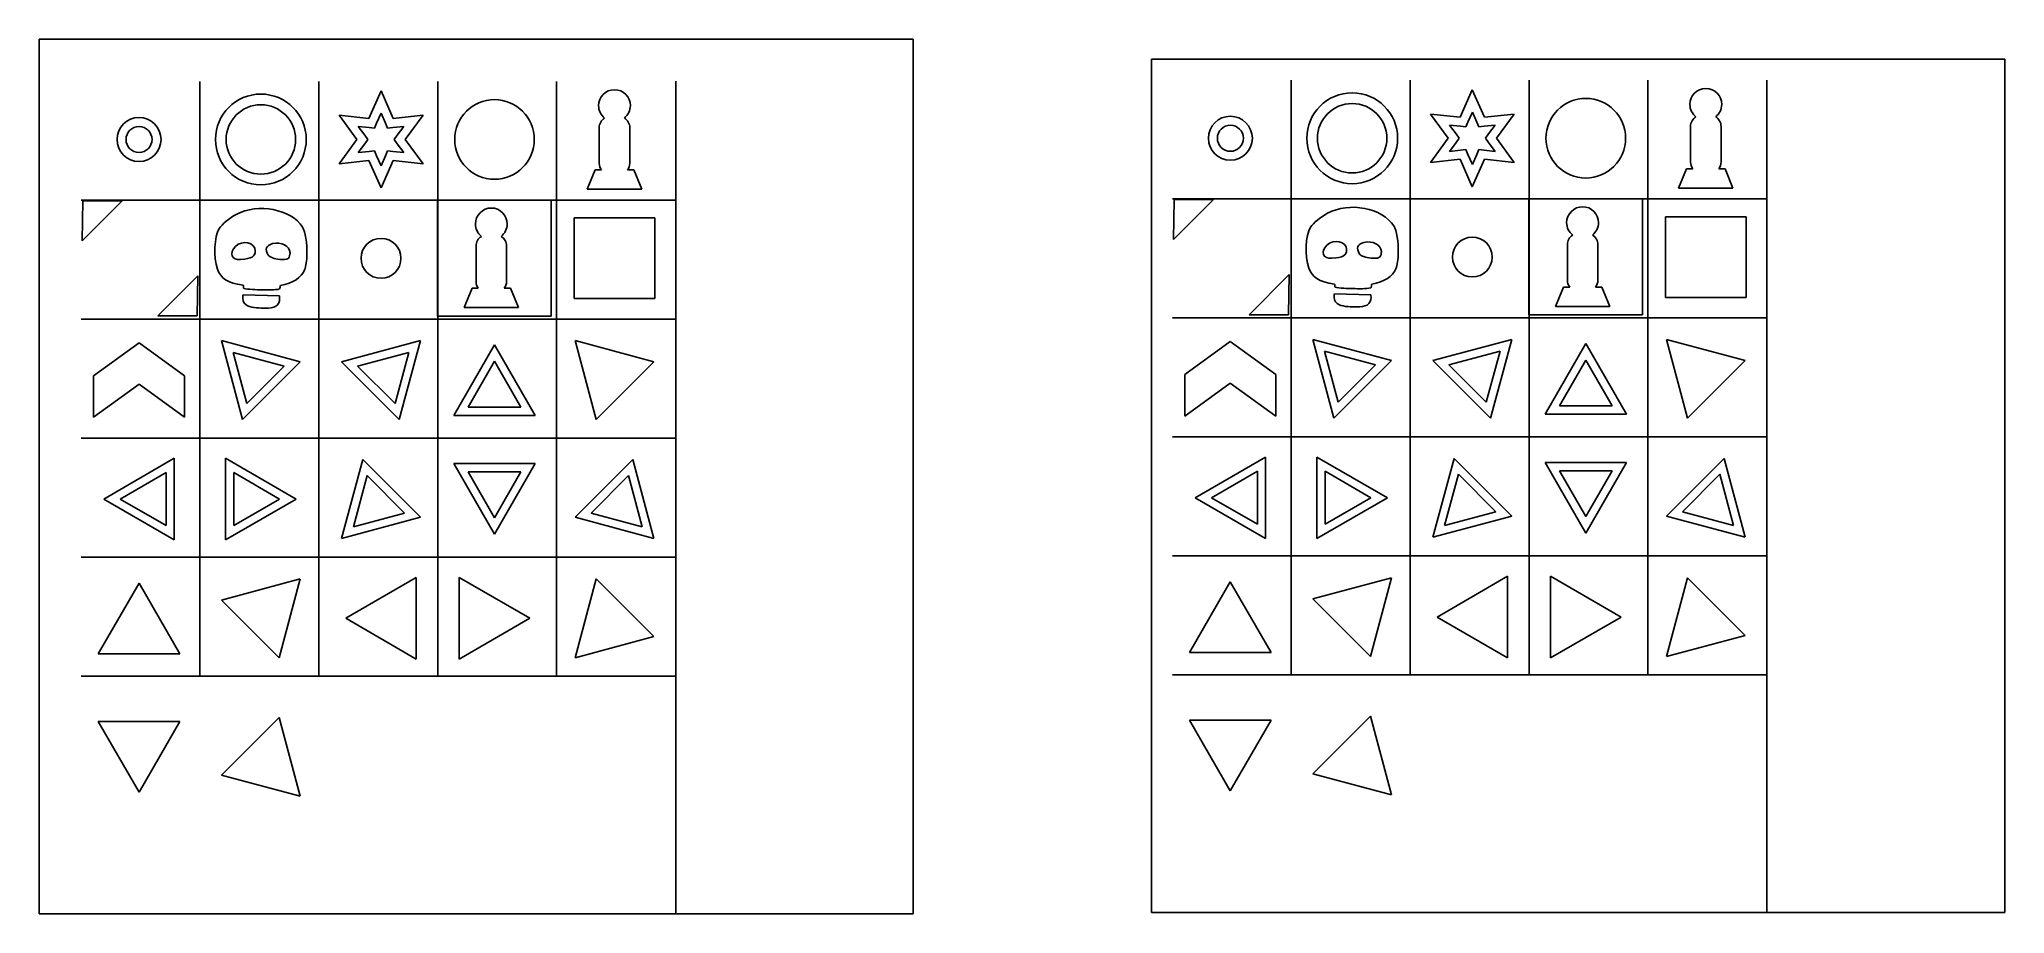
# Model space of a CAD drawing. Extents: x 0.1 to 46.9, y 0.1 to 20.9.
import ezdxf

# ---------------------------------------------------------------- set-up
doc = ezdxf.new("R2010")
doc.units = 0
doc.layers.get('0').update_dxf_attribs({"linetype": 'CONTINUOUS'})

msp = doc.modelspace()

# ---------------------------------------------------------------- linework, layer by layer
at = {"color": 4}
for p, q in [((0.10335, 20.8966), (20.8966, 20.8966)), ((0.10335, 0.10335), (0.10335, 20.8966)), ((20.8966, 20.8966), (20.8966, 0.10335)), ((26.5672, 20.4281), (46.8658, 20.4281)), ((26.5672, 0.12954), (26.5672, 20.4281)), ((46.8658, 20.4281), (46.8658, 0.12954)), ((20.8966, 0.10335), (0.10335, 0.10335)), ((46.8658, 0.12954), (26.5672, 0.12954))]:
    msp.add_line(p, q, dxfattribs=at)
at = {"color": 3}
for p, q in [((3.92465, 5.75744), (3.92465, 19.8961)), ((6.75513, 5.75744), (6.75513, 19.8961)), ((9.58289, 5.75744), (9.58289, 19.8961)), ((12.412, 5.75744), (12.412, 19.8961)), ((15.2452, 19.9003), (15.2452, 0.12402)), ((29.891, 5.78637), (29.891, 19.9251)), ((32.7201, 5.78637), (32.7201, 19.9251)), ((35.5494, 5.78637), (35.5494, 19.9251)), ((38.3783, 5.78637), (38.3783, 19.9251)), ((41.2101, 19.9292), (41.2101, 0.15296)), ((1.09968, 17.0711), (15.2383, 17.0711)), ((27.0661, 17.1001), (41.2048, 17.1001)), ((1.09968, 14.242), (15.2383, 14.242)), ((27.0661, 14.271), (41.2048, 14.271)), ((1.09968, 11.4129), (15.2383, 11.4129)), ((27.0661, 11.4419), (41.2048, 11.4419)), ((1.09968, 8.58379), (15.2383, 8.58379)), ((27.0661, 8.61275), (41.2048, 8.61275)), ((15.2452, 5.75469), (1.09968, 5.75469)), ((41.2101, 5.78362), (27.0661, 5.78362))]:
    msp.add_line(p, q, dxfattribs=at)
at = {"color": 0}
for p, q in [((8.23376, 19.6687), (7.94575, 19.0142)), ((8.52181, 19.0142), (8.23376, 19.6687)), ((34.1988, 19.6977), (33.9108, 19.0445)), ((34.4882, 19.0445), (34.1988, 19.6977)), ((5.37436, 19.5943), (5.37436, 19.5943)), ((5.37436, 19.3408), (5.37436, 19.3408)), ((31.3407, 19.6246), (31.3407, 19.6246)), ((31.3407, 19.3697), (31.3407, 19.3697)), ((2.47633, 19.0376), (2.47633, 19.0376)), ((2.47633, 18.824), (2.47633, 18.824)), ((7.94575, 19.0142), (7.2347, 19.0913)), ((7.2347, 19.0913), (7.65637, 18.5153)), ((7.84655, 18.6173), (7.69359, 18.8268)), ((7.69359, 18.8268), (7.95267, 18.7992)), ((7.95267, 18.7992), (8.07805, 18.7854)), ((8.07805, 18.7854), (8.12906, 18.9012)), ((8.12906, 18.9012), (8.23376, 19.1382)), ((8.23376, 19.1382), (8.3385, 18.9012)), ((8.3385, 18.9012), (8.38951, 18.7854)), ((8.38951, 18.7854), (8.51489, 18.7992)), ((8.51489, 18.7992), (8.77397, 18.8268)), ((9.23286, 19.0913), (8.52181, 19.0142)), ((8.77397, 18.8268), (8.61963, 18.6173)), ((8.80981, 18.5153), (9.23286, 19.0913)), ((13.4249, 18.795), (13.4249, 17.9517)), ((14.1525, 17.9517), (14.1525, 18.795)), ((28.4427, 19.0679), (28.4427, 19.0679)), ((28.4427, 18.8529), (28.4427, 18.8529)), ((33.9108, 19.0445), (33.2011, 19.1203)), ((33.2011, 19.1203), (33.6228, 18.5443)), ((33.8129, 18.6462), (33.66, 18.8557)), ((33.66, 18.8557), (33.9176, 18.8281)), ((33.9176, 18.8281), (34.0431, 18.8143)), ((34.0431, 18.8143), (34.094, 18.9301)), ((34.094, 18.9301), (34.2001, 19.1671)), ((34.2001, 19.1671), (34.3049, 18.9301)), ((34.3049, 18.9301), (34.3559, 18.8143)), ((34.3559, 18.8143), (34.4813, 18.8281)), ((34.4813, 18.8281), (34.739, 18.8557)), ((35.1978, 19.1203), (34.4882, 19.0445)), ((34.739, 18.8557), (34.586, 18.6462)), ((34.7762, 18.5443), (35.1978, 19.1203)), ((39.3912, 18.824), (39.3912, 17.9807)), ((40.1175, 17.9807), (40.1175, 18.824)), ((7.65637, 18.5153), (7.2347, 17.9379)), ((7.69359, 18.2039), (7.84655, 18.4133)), ((7.92095, 18.5153), (7.84655, 18.6173)), ((7.84655, 18.4133), (7.92095, 18.5153)), ((8.07805, 18.2452), (7.95267, 18.2314)), ((8.12906, 18.1295), (8.07805, 18.2452)), ((8.38951, 18.2452), (8.3385, 18.1295)), ((8.51489, 18.2314), (8.38951, 18.2452)), ((8.61963, 18.6173), (8.54523, 18.5153)), ((8.54523, 18.5153), (8.61963, 18.4133)), ((8.61963, 18.4133), (8.77397, 18.2039)), ((9.23286, 17.9379), (8.80981, 18.5153)), ((33.6228, 18.5443), (33.2011, 17.9669)), ((33.66, 18.2328), (33.8129, 18.4423)), ((33.9176, 18.2604), (33.66, 18.2328)), ((33.8873, 18.5443), (33.8129, 18.6462)), ((33.8129, 18.4423), (33.8873, 18.5443)), ((34.0431, 18.2742), (33.9176, 18.2604)), ((34.094, 18.1584), (34.0431, 18.2742)), ((34.3559, 18.2742), (34.3049, 18.1584)), ((34.4813, 18.2604), (34.3559, 18.2742)), ((34.739, 18.2328), (34.4813, 18.2604)), ((34.586, 18.6462), (34.5116, 18.5443)), ((34.5116, 18.5443), (34.586, 18.4423)), ((34.586, 18.4423), (34.739, 18.2328)), ((35.1978, 17.9669), (34.7762, 18.5443)), ((7.2347, 17.9379), (7.94575, 18.0151)), ((7.95267, 18.2314), (7.69359, 18.2039)), ((7.94575, 18.0151), (8.23376, 17.3619)), ((8.23376, 17.8911), (8.12906, 18.1295)), ((8.3385, 18.1295), (8.23376, 17.8911)), ((8.23376, 17.3619), (8.52181, 18.0151)), ((8.77397, 18.2039), (8.51489, 18.2314)), ((8.52181, 18.0151), (9.23286, 17.9379)), ((13.3312, 17.7891), (13.141, 17.3316)), ((13.48, 17.7891), (13.3312, 17.7891)), ((14.2462, 17.7891), (14.0973, 17.7891)), ((14.4363, 17.3316), (14.2462, 17.7891)), ((33.2011, 17.9669), (33.9108, 18.044)), ((33.9108, 18.044), (34.1988, 17.3909)), ((34.2001, 17.92), (34.094, 18.1584)), ((34.1988, 17.3909), (34.4882, 18.044)), ((34.3049, 18.1584), (34.2001, 17.92)), ((34.4882, 18.044), (35.1978, 17.9669)), ((39.2963, 17.818), (39.1072, 17.3605)), ((39.4462, 17.818), (39.2963, 17.818)), ((40.2124, 17.818), (40.0625, 17.818)), ((40.4012, 17.3605), (40.2124, 17.818)), ((13.141, 17.3316), (14.4363, 17.3316)), ((39.1072, 17.3605), (40.4012, 17.3605)), ((1.12034, 16.1037), (2.07532, 17.0587)), ((1.14102, 17.0587), (1.12034, 16.1037)), ((2.07532, 17.0587), (1.14102, 17.0587)), ((12.2783, 17.0753), (9.57873, 17.0753)), ((9.57873, 17.0753), (9.57873, 14.3123)), ((12.2783, 14.3123), (12.2783, 17.0753)), ((27.0867, 16.1327), (28.0417, 17.0877)), ((27.1074, 17.0877), (27.0867, 16.1327)), ((28.0417, 17.0877), (27.1074, 17.0877)), ((38.2446, 17.1042), (35.5438, 17.1042)), ((35.5438, 17.1042), (35.5438, 14.3412)), ((38.2446, 14.3412), (38.2446, 17.1042)), ((12.8295, 16.6481), (14.7478, 16.6481)), ((12.8295, 14.7298), (12.8295, 16.6481)), ((14.7478, 16.6481), (14.7478, 14.7298)), ((38.7946, 16.6784), (40.7141, 16.6784)), ((38.7946, 14.7588), (38.7946, 16.6784)), ((40.7141, 16.6784), (40.7141, 14.7588)), ((10.4938, 15.1378), (10.4938, 15.9811)), ((11.22, 15.9811), (11.22, 15.1378)), ((36.4603, 15.1667), (36.4603, 16.01)), ((37.1863, 16.01), (37.1863, 15.1667)), ((5.24207, 15.8626), (5.24207, 15.8626)), ((6.07025, 15.8185), (6.07025, 15.8185)), ((6.46987, 15.7896), (6.46987, 15.7896)), ((31.2084, 15.8915), (31.2084, 15.8915)), ((32.0353, 15.8474), (32.0353, 15.8474)), ((32.4363, 15.8199), (32.4363, 15.8199)), ((3.87643, 15.2742), (2.92144, 14.3192)), ((3.85576, 14.3192), (3.87643, 15.2742)), ((10.2099, 14.5176), (10.3987, 14.9751)), ((10.3987, 14.9751), (10.5489, 14.9751)), ((11.1649, 14.9751), (11.3151, 14.9751)), ((11.3151, 14.9751), (11.5052, 14.5176)), ((29.8428, 15.3031), (28.8878, 14.3481)), ((29.8221, 14.3481), (29.8428, 15.3031)), ((36.1763, 14.5466), (36.365, 15.0041)), ((36.365, 15.0041), (36.5153, 15.0041)), ((37.1313, 15.0041), (37.2816, 15.0041)), ((37.2816, 15.0041), (37.4703, 14.5466)), ((5.82083, 14.7946), (4.94993, 14.8167)), ((5.82083, 14.7946), (5.82083, 14.7946)), ((11.5052, 14.5176), (10.2099, 14.5176)), ((14.7478, 14.7298), (12.8295, 14.7298)), ((31.7872, 14.8235), (30.9163, 14.8456)), ((31.7872, 14.8235), (31.7872, 14.8235)), ((37.4703, 14.5466), (36.1763, 14.5466)), ((40.7141, 14.7588), (38.7946, 14.7588)), ((2.92144, 14.3192), (3.85576, 14.3192)), ((9.57873, 14.3123), (12.2783, 14.3123)), ((28.8878, 14.3481), (29.8221, 14.3481)), ((35.5438, 14.3412), (38.2446, 14.3412)), ((1.39595, 12.8929), (2.47633, 13.6784)), ((2.47633, 13.6784), (3.55533, 12.8929)), ((4.43727, 13.7308), (4.93889, 11.8567)), ((6.31141, 13.2292), (4.43727, 13.7308)), ((9.17085, 13.7308), (7.29671, 13.2292)), ((8.66923, 11.8567), (9.17085, 13.7308)), ((9.96322, 11.9545), (10.9334, 13.6343)), ((10.9334, 13.6343), (11.9035, 11.9531)), ((14.7257, 13.2292), (12.8516, 13.7308)), ((12.8516, 13.7308), (13.3546, 11.8567)), ((27.3623, 12.9219), (28.4413, 13.7074)), ((28.4413, 13.7074), (29.5217, 12.9219)), ((30.4037, 13.7597), (30.9053, 11.8856)), ((32.2778, 13.2581), (30.4037, 13.7597)), ((35.1359, 13.7597), (33.2631, 13.2581)), ((34.6342, 11.887), (35.1359, 13.7597)), ((35.9297, 11.9834), (36.8998, 13.6633)), ((36.8998, 13.6633), (37.8686, 11.9834)), ((40.6922, 13.2581), (38.8179, 13.7597)), ((38.8179, 13.7597), (39.3196, 11.8856)), ((4.71565, 13.4524), (5.93245, 13.1272)), ((5.04088, 12.237), (4.71565, 13.4524)), ((4.93889, 11.8567), (6.31141, 13.2292)), ((5.93245, 13.1272), (5.04088, 12.237)), ((7.29671, 13.2292), (8.66923, 11.8567)), ((7.67704, 13.1272), (8.89247, 13.4524)), ((8.56728, 12.237), (7.67704, 13.1272)), ((8.89247, 13.4524), (8.56728, 12.237)), ((10.9334, 13.2416), (10.3036, 12.1502)), ((11.5631, 12.1502), (10.9334, 13.2416)), ((13.3546, 11.8567), (14.7257, 13.2292)), ((30.682, 13.4827), (31.8975, 13.1561)), ((31.0072, 12.2659), (30.682, 13.4827)), ((30.9053, 11.8856), (32.2778, 13.2581)), ((31.8975, 13.1561), (31.0072, 12.2659)), ((33.2631, 13.2581), (34.6342, 11.887)), ((33.6421, 13.1561), (34.8589, 13.4813)), ((34.5323, 12.2659), (33.6421, 13.1561)), ((34.8589, 13.4813), (34.5323, 12.2659)), ((36.8998, 13.2705), (36.2701, 12.1791)), ((37.5281, 12.1791), (36.8998, 13.2705)), ((39.3196, 11.8856), (40.6922, 13.2581)), ((1.39595, 11.909), (1.39595, 12.8929)), ((2.47633, 12.6945), (1.39595, 11.909)), ((3.55533, 11.909), (2.47633, 12.6945)), ((3.55533, 12.8929), (3.55533, 11.909)), ((27.3623, 11.9379), (27.3623, 12.9219)), ((28.4413, 12.7234), (27.3623, 11.9379)), ((29.5217, 11.9379), (28.4413, 12.7234)), ((29.5217, 12.9219), (29.5217, 11.9379)), ((36.2701, 12.1791), (37.5281, 12.1791)), ((11.9035, 11.9531), (9.96322, 11.9545)), ((10.3036, 12.1502), (11.5631, 12.1502)), ((37.8686, 11.9834), (35.9297, 11.9834)), ((1.63573, 9.9646), (3.31556, 10.9347)), ((3.31556, 10.9347), (3.31556, 8.99446)), ((4.53513, 8.99446), (4.53513, 10.9347)), ((4.53513, 10.9347), (6.21496, 9.9646)), ((7.29671, 9.02751), (7.79833, 10.9016)), ((7.79833, 10.9016), (9.17085, 9.5305)), ((11.9035, 10.8052), (9.96322, 10.8052)), ((9.96322, 10.8052), (10.9334, 9.12537)), ((10.9334, 9.12537), (11.9035, 10.8052)), ((12.8516, 9.5305), (14.2241, 10.9016)), ((14.2241, 10.9016), (14.7257, 9.02892)), ((27.6021, 9.99352), (29.2819, 10.9637)), ((29.2819, 10.9637), (29.2819, 9.02476)), ((30.5001, 9.02476), (30.5015, 10.9637)), ((30.5015, 10.9637), (32.1813, 9.99352)), ((33.2631, 9.05785), (33.7647, 10.9306)), ((33.7647, 10.9306), (35.1359, 9.55947)), ((37.8686, 10.8341), (35.9297, 10.8341)), ((35.9297, 10.8341), (36.8998, 9.1543)), ((36.8998, 9.1543), (37.8686, 10.8341)), ((38.8179, 9.55947), (40.1891, 10.9306)), ((40.1891, 10.9306), (40.6922, 9.05785)), ((3.1185, 10.5944), (2.02847, 9.9646)), ((3.1185, 9.33482), (3.1185, 10.5944)), ((5.82221, 9.9646), (4.73082, 10.5944)), ((4.73082, 10.5944), (4.73082, 9.33482)), ((7.90028, 10.5227), (7.57509, 9.30589)), ((8.79052, 9.63112), (7.90028, 10.5227)), ((10.9334, 9.51812), (10.3036, 10.6081)), ((10.3036, 10.6081), (11.5631, 10.6081)), ((11.5631, 10.6081), (10.9334, 9.51812)), ((14.1222, 10.5213), (13.2319, 9.63112)), ((14.4473, 9.30589), (14.1222, 10.5213)), ((29.0849, 10.6233), (27.9949, 9.99352)), ((29.0849, 9.36378), (29.0849, 10.6233)), ((31.7872, 9.99352), (30.6972, 10.6233)), ((30.6972, 10.6233), (30.6972, 9.36516)), ((33.8667, 10.5517), (33.5401, 9.33482)), ((34.7569, 9.66004), (33.8667, 10.5517)), ((36.8998, 9.54705), (36.2701, 10.6371)), ((36.2701, 10.6371), (37.5281, 10.6371)), ((37.5281, 10.6371), (36.8998, 9.54705)), ((40.0886, 10.5517), (39.1968, 9.66142)), ((40.4139, 9.33482), (40.0886, 10.5517)), ((3.31556, 8.99446), (1.63573, 9.9646)), ((2.02847, 9.9646), (3.1185, 9.33482)), ((6.21496, 9.9646), (4.53513, 8.99446)), ((4.73082, 9.33482), (5.82221, 9.9646)), ((29.2819, 9.02476), (27.6021, 9.99352)), ((27.9949, 9.99352), (29.0849, 9.36378)), ((32.1813, 9.99352), (30.5001, 9.02476)), ((30.6972, 9.36516), (31.7872, 9.99352)), ((9.17085, 9.5305), (7.29671, 9.02751)), ((7.57509, 9.30589), (8.79052, 9.63112)), ((14.7257, 9.02892), (12.8516, 9.5305)), ((13.2319, 9.63112), (14.4473, 9.30589)), ((35.1359, 9.55947), (33.2631, 9.05785)), ((33.5401, 9.33482), (34.7569, 9.66004)), ((40.6922, 9.05785), (38.8179, 9.55947)), ((39.1968, 9.66142), (40.4139, 9.33482)), ((1.5062, 6.28661), (2.47633, 7.96643)), ((2.47633, 7.96643), (3.4451, 6.28661)), ((6.31141, 8.06429), (4.43727, 7.5613)), ((5.80983, 6.19016), (6.31141, 8.06429)), ((7.39316, 7.1272), (9.07302, 8.09734)), ((9.07302, 8.09734), (9.07302, 6.15707)), ((10.0928, 8.09734), (10.0941, 6.15707)), ((11.774, 7.1272), (10.0928, 8.09734)), ((12.8516, 6.19016), (13.3546, 8.06429)), ((13.3546, 8.06429), (14.7257, 6.69177)), ((27.4712, 6.31694), (28.4413, 7.99677)), ((28.4413, 7.99677), (29.4115, 6.31553)), ((32.2778, 8.09322), (30.4037, 7.59023)), ((31.7762, 6.21908), (32.2778, 8.09322)), ((33.3595, 7.15617), (35.0394, 8.12631)), ((35.0394, 8.12631), (35.0394, 6.18603)), ((36.0592, 8.12631), (36.0592, 6.18603)), ((37.7391, 7.15617), (36.0592, 8.12631)), ((38.8179, 6.21908), (39.3196, 8.09322)), ((39.3196, 8.09322), (40.6922, 6.7207)), ((4.43727, 7.5613), (5.80983, 6.19016)), ((30.4037, 7.59023), (31.7762, 6.21908)), ((9.07302, 6.15707), (7.39316, 7.1272)), ((10.0941, 6.15707), (11.774, 7.1272)), ((35.0394, 6.18603), (33.3595, 7.15617)), ((36.0592, 6.18603), (37.7391, 7.15617)), ((14.7257, 6.69177), (12.8516, 6.19016)), ((40.6922, 6.7207), (38.8179, 6.21908)), ((3.4451, 6.28661), (1.5062, 6.28661)), ((29.4115, 6.31553), (27.4712, 6.31694)), ((4.43727, 3.39962), (5.80983, 4.77213)), ((5.80983, 4.77213), (6.31141, 2.89801)), ((29.4115, 4.70461), (27.4712, 4.70323)), ((27.4712, 4.70323), (28.4413, 3.02341)), ((28.4413, 3.02341), (29.4115, 4.70461)), ((30.4037, 3.42994), (31.7762, 4.80109)), ((31.7762, 4.80109), (32.2778, 2.92695)), ((3.4451, 4.67431), (1.5062, 4.67431)), ((1.5062, 4.67431), (2.47633, 2.99448)), ((2.47633, 2.99448), (3.4451, 4.67431)), ((6.31141, 2.89801), (4.43727, 3.39962)), ((32.2778, 2.92695), (30.4037, 3.42994))]:
    msp.add_line(p, q, dxfattribs=at)
for points in [[(13.7886, 19.699), (13.5792, 19.699), (13.4097, 19.5296), (13.4097, 19.3201)], [(14.1676, 19.3201), (14.1676, 19.5296), (13.9981, 19.699), (13.7886, 19.699)], [(39.7549, 19.728), (39.5457, 19.728), (39.376, 19.5585), (39.376, 19.349)], [(40.1341, 19.349), (40.1341, 19.5585), (39.9644, 19.728), (39.7549, 19.728)], [(5.37436, 19.5943), (4.77905, 19.5943), (4.29398, 19.1106), (4.29398, 18.5153)], [(4.54889, 18.5153), (4.54889, 18.9714), (4.91822, 19.3408), (5.37436, 19.3408)], [(6.45474, 18.5153), (6.45474, 19.1106), (5.96967, 19.5943), (5.37436, 19.5943)], [(5.37436, 19.3408), (5.83188, 19.3408), (6.20116, 18.9714), (6.20116, 18.5153)], [(9.98664, 18.5153), (9.98664, 19.0376), (10.4097, 19.462), (10.9334, 19.462)], [(10.9334, 19.462), (11.457, 19.462), (11.8801, 19.0376), (11.8801, 18.5153)], [(13.4097, 19.3201), (13.4097, 19.2002), (13.4662, 19.0941), (13.5544, 19.0252)], [(14.0229, 19.0252), (14.1111, 19.0941), (14.1676, 19.2002), (14.1676, 19.3201)], [(31.3407, 19.6246), (30.7454, 19.6246), (30.2603, 19.1396), (30.2603, 18.5443)], [(30.5139, 18.5443), (30.5139, 19.0004), (30.8832, 19.3697), (31.3407, 19.3697)], [(32.4211, 18.5443), (32.4211, 19.1396), (31.936, 19.6246), (31.3407, 19.6246)], [(31.3407, 19.3697), (31.7982, 19.3697), (32.1662, 19.0004), (32.1662, 18.5443)], [(35.9516, 18.5443), (35.9516, 19.0679), (36.376, 19.491), (36.8998, 19.491)], [(36.8998, 19.491), (37.422, 19.491), (37.8464, 19.0679), (37.8464, 18.5443)], [(39.376, 19.349), (39.376, 19.2291), (39.4324, 19.123), (39.5192, 19.0541)], [(39.9891, 19.0541), (40.0763, 19.123), (40.1341, 19.2291), (40.1341, 19.349)], [(2.47633, 19.0376), (2.18695, 19.0376), (1.95268, 18.8033), (1.95268, 18.5153)], [(2.16765, 18.5153), (2.16765, 18.6862), (2.30546, 18.824), (2.47633, 18.824)], [(2.99999, 18.5153), (2.99999, 18.8033), (2.76435, 19.0376), (2.47633, 19.0376)], [(2.47633, 18.824), (2.64721, 18.824), (2.78501, 18.6862), (2.78501, 18.5153)], [(13.5544, 19.0252), (13.4772, 18.977), (13.4249, 18.8915), (13.4249, 18.795)], [(14.1525, 18.795), (14.1525, 18.8915), (14.1001, 18.977), (14.0229, 19.0252)], [(28.4427, 19.0679), (28.1533, 19.0679), (27.919, 18.8323), (27.919, 18.5443)], [(28.1327, 18.5443), (28.1327, 18.7151), (28.2704, 18.8529), (28.4427, 18.8529)], [(28.965, 18.5443), (28.965, 18.8323), (28.7307, 19.0679), (28.4427, 19.0679)], [(28.4427, 18.8529), (28.6136, 18.8529), (28.7514, 18.7151), (28.7514, 18.5443)], [(39.5192, 19.0541), (39.4437, 19.0059), (39.3912, 18.9205), (39.3912, 18.824)], [(40.1175, 18.824), (40.1175, 18.9205), (40.0664, 19.0059), (39.9891, 19.0541)], [(1.95268, 18.5153), (1.95268, 18.2259), (2.18695, 17.9917), (2.47633, 17.9917)], [(2.47633, 18.2053), (2.30546, 18.2053), (2.16765, 18.3431), (2.16765, 18.5153)], [(2.47633, 17.9917), (2.76435, 17.9917), (2.99999, 18.2259), (2.99999, 18.5153)], [(2.78501, 18.5153), (2.78501, 18.3444), (2.64721, 18.2053), (2.47633, 18.2053)], [(4.29398, 18.5153), (4.29398, 17.9186), (4.77905, 17.4349), (5.37436, 17.4349)], [(5.37436, 17.6899), (4.91822, 17.6899), (4.54889, 18.0578), (4.54889, 18.5153)], [(5.37436, 17.4349), (5.96967, 17.4349), (6.45474, 17.9186), (6.45474, 18.5153)], [(6.20116, 18.5153), (6.20116, 18.0578), (5.83188, 17.6899), (5.37436, 17.6899)], [(10.9334, 17.5672), (10.4097, 17.5672), (9.98664, 17.9917), (9.98664, 18.5153)], [(11.8801, 18.5153), (11.8801, 17.9917), (11.457, 17.5672), (10.9334, 17.5672)], [(27.919, 18.5443), (27.919, 18.2549), (28.1533, 18.0206), (28.4427, 18.0206)], [(28.4427, 18.2342), (28.2704, 18.2342), (28.1327, 18.3734), (28.1327, 18.5443)], [(28.4427, 18.0206), (28.7307, 18.0206), (28.965, 18.2549), (28.965, 18.5443)], [(28.7514, 18.5443), (28.7514, 18.3734), (28.6136, 18.2342), (28.4427, 18.2342)], [(30.2603, 18.5443), (30.2603, 17.9476), (30.7454, 17.4639), (31.3407, 17.4639)], [(31.3407, 17.7202), (30.8832, 17.7202), (30.5139, 18.0867), (30.5139, 18.5443)], [(31.3407, 17.4639), (31.936, 17.4639), (32.4211, 17.9476), (32.4211, 18.5443)], [(32.1662, 18.5443), (32.1662, 18.0867), (31.7982, 17.7202), (31.3407, 17.7202)], [(36.8998, 17.5975), (36.376, 17.5975), (35.9516, 18.0206), (35.9516, 18.5443)], [(37.8464, 18.5443), (37.8464, 18.0206), (37.422, 17.5975), (36.8998, 17.5975)], [(13.4249, 17.9517), (13.4249, 17.8897), (13.4469, 17.8346), (13.48, 17.7891)], [(14.0973, 17.7891), (14.1304, 17.8346), (14.1525, 17.8897), (14.1525, 17.9517)], [(39.3912, 17.9807), (39.3912, 17.9186), (39.412, 17.8635), (39.4462, 17.818)], [(40.0625, 17.818), (40.0967, 17.8635), (40.1175, 17.9186), (40.1175, 17.9807)], [(6.3693, 16.429), (6.09092, 16.8603), (5.30821, 17.0105), (4.7873, 16.7321)], [(10.4786, 16.5062), (10.4786, 16.7156), (10.6481, 16.8851), (10.8575, 16.8851)], [(10.8575, 16.8851), (11.067, 16.8851), (11.2365, 16.7156), (11.2365, 16.5062)], [(32.3343, 16.4579), (32.0559, 16.8892), (31.2746, 17.0394), (30.7537, 16.7611)], [(36.4437, 16.5365), (36.4437, 16.7445), (36.6145, 16.9154), (36.8226, 16.9154)], [(36.8226, 16.9154), (37.0321, 16.9154), (37.2015, 16.7445), (37.2015, 16.5365)], [(4.3863, 16.4), (4.26226, 16.2002), (4.24296, 15.7262), (4.34633, 15.4285)], [(4.7873, 16.7321), (4.62608, 16.6453), (4.44556, 16.4965), (4.3863, 16.4)], [(6.46987, 15.7896), (6.47404, 16.0418), (6.43682, 16.3229), (6.3693, 16.429)], [(10.6219, 16.2112), (10.5351, 16.2815), (10.4786, 16.3862), (10.4786, 16.5062)], [(11.2365, 16.5062), (11.2365, 16.3862), (11.1786, 16.2815), (11.0918, 16.2112)], [(30.3527, 16.429), (30.2273, 16.2292), (30.208, 15.7551), (30.3127, 15.4575)], [(30.7537, 16.7611), (30.5925, 16.6743), (30.4119, 16.5255), (30.3527, 16.429)], [(32.4363, 15.8199), (32.4404, 16.0707), (32.4032, 16.3518), (32.3343, 16.4579)], [(36.5883, 16.2402), (36.5016, 16.3105), (36.4437, 16.4166), (36.4437, 16.5365)], [(37.2015, 16.5365), (37.2015, 16.4166), (37.145, 16.3105), (37.0582, 16.2402)], [(4.89066, 15.66), (4.67981, 15.6435), (4.61229, 15.8144), (4.768, 15.9701)], [(4.768, 15.9701), (4.93476, 16.1355), (5.24207, 16.0666), (5.24207, 15.8626)], [(5.55212, 15.7606), (5.46118, 15.9026), (5.49698, 15.9977), (5.65549, 16.0376)], [(5.65549, 16.0376), (5.8608, 16.0886), (6.06474, 15.9756), (6.07025, 15.8185)], [(7.75974, 15.689), (7.75974, 15.9508), (7.97197, 16.163), (8.23376, 16.163)], [(8.23376, 16.163), (8.49559, 16.163), (8.70783, 15.9508), (8.70783, 15.689)], [(10.4938, 15.9811), (10.4938, 16.0789), (10.5447, 16.163), (10.6219, 16.2112)], [(11.0918, 16.2112), (11.169, 16.163), (11.22, 16.0776), (11.22, 15.9811)], [(30.8571, 15.689), (30.6462, 15.6724), (30.5787, 15.8433), (30.7344, 15.999)], [(30.7344, 15.999), (30.9011, 16.1644), (31.2084, 16.0955), (31.2084, 15.8915)], [(31.5171, 15.7896), (31.4275, 15.9315), (31.4634, 16.0266), (31.6205, 16.0666)], [(31.6205, 16.0666), (31.8272, 16.1175), (32.0311, 16.0059), (32.0353, 15.8474)], [(33.7261, 15.7179), (33.7261, 15.9797), (33.9383, 16.1919), (34.1988, 16.1919)], [(34.1988, 16.1919), (34.4606, 16.1919), (34.6728, 15.9797), (34.6728, 15.7179)], [(36.4603, 16.01), (36.4603, 16.1079), (36.5111, 16.1919), (36.5883, 16.2402)], [(37.0582, 16.2402), (37.1355, 16.1919), (37.1863, 16.1079), (37.1863, 16.01)], [(5.24207, 15.8626), (5.24207, 15.7262), (5.1635, 15.6807), (4.89066, 15.66)], [(5.82496, 15.6641), (5.70234, 15.6738), (5.57967, 15.7179), (5.55212, 15.7606)], [(6.0675, 15.7868), (6.05095, 15.6683), (6.01102, 15.649), (5.82496, 15.6641)], [(6.07025, 15.8185), (6.07025, 15.8089), (6.06887, 15.7978), (6.0675, 15.7868)], [(6.41615, 15.4134), (6.44924, 15.4988), (6.46712, 15.6393), (6.46987, 15.7896)], [(8.23376, 15.2149), (7.97197, 15.2149), (7.75974, 15.4271), (7.75974, 15.689)], [(8.70783, 15.689), (8.70783, 15.4271), (8.49559, 15.2149), (8.23376, 15.2149)], [(30.3127, 15.4575), (30.3871, 15.2438), (30.5387, 15.1295), (30.9163, 15.0771)], [(31.2084, 15.8915), (31.2084, 15.7551), (31.1285, 15.7097), (30.8571, 15.689)], [(31.79, 15.6931), (31.6673, 15.7041), (31.5447, 15.7468), (31.5171, 15.7896)], [(32.0339, 15.8157), (32.0173, 15.6986), (31.9774, 15.6779), (31.79, 15.6931)], [(31.8051, 15.0716), (32.1055, 15.1295), (32.3067, 15.2563), (32.3812, 15.4423)], [(32.0353, 15.8474), (32.0353, 15.8378), (32.0353, 15.8268), (32.0339, 15.8157)], [(32.3812, 15.4423), (32.4156, 15.5277), (32.4335, 15.6683), (32.4363, 15.8199)], [(34.1988, 15.2452), (33.9383, 15.2452), (33.7261, 15.4575), (33.7261, 15.7179)], [(34.6728, 15.7179), (34.6728, 15.4575), (34.4606, 15.2452), (34.1988, 15.2452)], [(4.34633, 15.4285), (4.42076, 15.2149), (4.57232, 15.1005), (4.94993, 15.0482)], [(4.94993, 15.0482), (4.96919, 15.0454), (4.94852, 14.9793), (4.96919, 14.9738)], [(4.96919, 14.9738), (5.06568, 14.9462), (5.27787, 14.9421), (5.38812, 14.9393)], [(5.82221, 14.9614), (5.84013, 14.9669), (5.82083, 15.0399), (5.83875, 15.0427)], [(5.83875, 15.0427), (6.13914, 15.1005), (6.34037, 15.2273), (6.41615, 15.4134)], [(10.5489, 14.9751), (10.5144, 15.0206), (10.4938, 15.0771), (10.4938, 15.1378)], [(11.22, 15.1378), (11.22, 15.0771), (11.1993, 15.0206), (11.1649, 14.9751)], [(30.9163, 15.0771), (30.9356, 15.0744), (30.9135, 15.0082), (30.9342, 15.0027)], [(30.9342, 15.0027), (31.0307, 14.9751), (31.2429, 14.971), (31.3531, 14.9683)], [(31.3531, 14.9683), (31.5061, 14.9655), (31.6673, 14.9572), (31.7872, 14.9903)], [(31.7872, 14.9903), (31.8065, 14.9958), (31.7872, 15.0688), (31.8051, 15.0716)], [(36.5153, 15.0041), (36.4808, 15.0496), (36.4603, 15.1061), (36.4603, 15.1667)], [(37.1863, 15.1667), (37.1863, 15.1061), (37.1658, 15.0496), (37.1313, 15.0041)], [(4.94993, 14.8167), (4.94993, 14.8167), (4.93476, 14.672), (4.97748, 14.6237)], [(4.97748, 14.6237), (5.06843, 14.519), (5.23794, 14.508), (5.37573, 14.5066)], [(5.37573, 14.5066), (5.52457, 14.5066), (5.73952, 14.4818), (5.80566, 14.6293)], [(5.38812, 14.9393), (5.5397, 14.9352), (5.70234, 14.9283), (5.82221, 14.9614)], [(5.80566, 14.6293), (5.82909, 14.6816), (5.82083, 14.7946), (5.82083, 14.7946)], [(30.9163, 14.8456), (30.9163, 14.8456), (30.9011, 14.7023), (30.9438, 14.6527)], [(30.9438, 14.6527), (31.0334, 14.548), (31.2043, 14.5369), (31.3421, 14.5355)], [(31.3421, 14.5355), (31.4909, 14.5355), (31.7045, 14.5107), (31.772, 14.6596)], [(31.772, 14.6596), (31.7955, 14.7106), (31.7872, 14.8235), (31.7872, 14.8235)]]:
    msp.add_open_spline(points, degree=3, dxfattribs=at)

doc.saveas('drawing.dxf')
